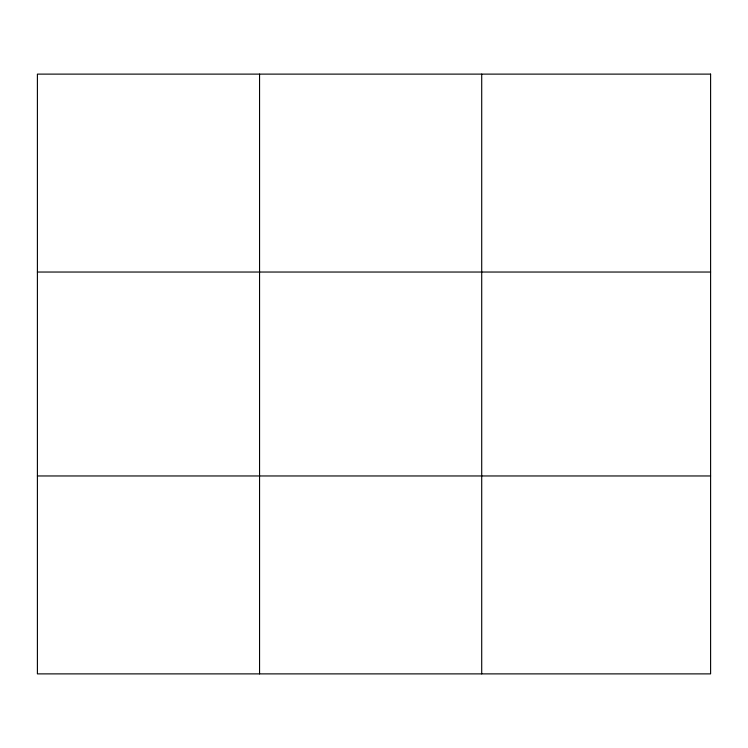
<?xml version="1.0" encoding="UTF-8"?>
<svg xmlns="http://www.w3.org/2000/svg" width="748" height="748" viewBox="0 0 748 748"><rect width="100%" height="100%" fill="white"/><g stroke="black" fill="none" stroke-linecap="round" stroke-linejoin="round"><path stroke-width="1.12" d="M259.556 673.883L259.556 74.117M481.712 673.883L481.712 74.117M37.4 272.038L710.6 272.038M37.4 475.962L710.6 475.962M710.6 74.117L710.6 673.883L37.4 673.883L37.4 74.117L710.6 74.117"/></g></svg>
